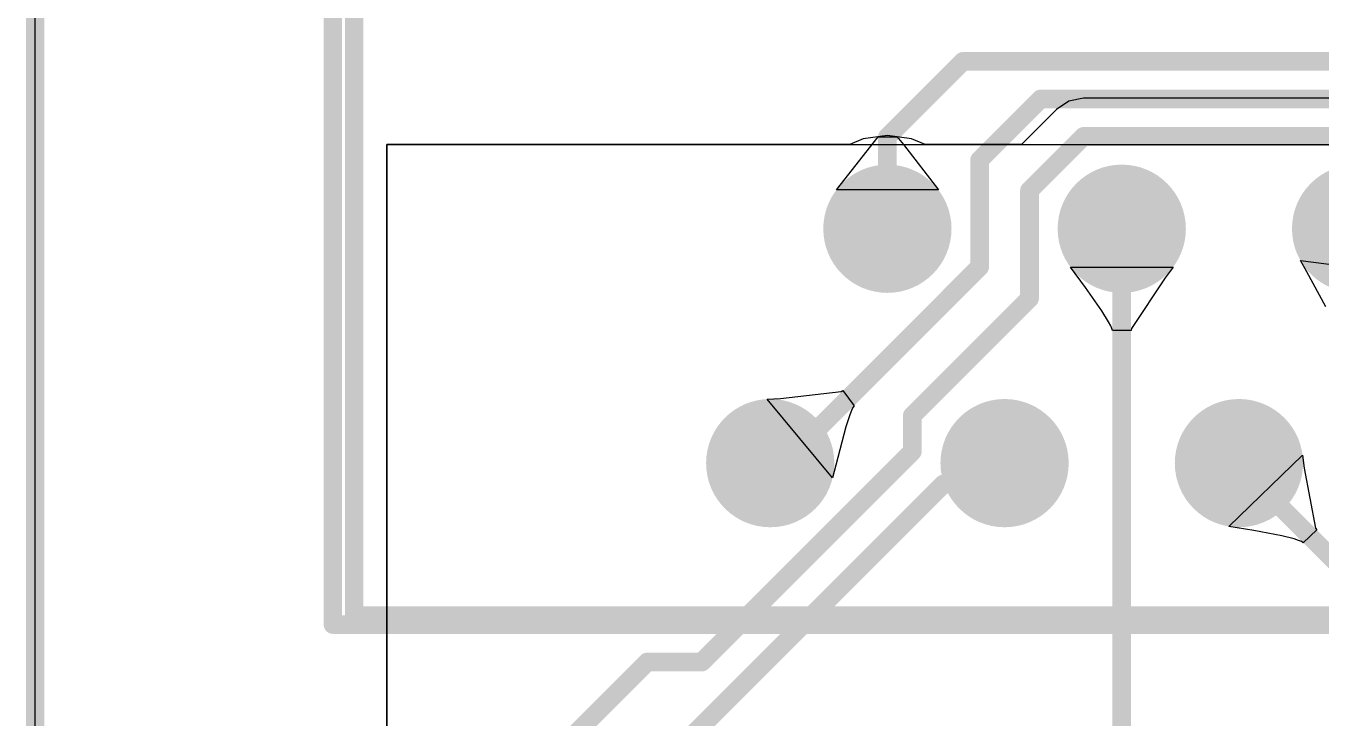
# Model space of a CAD drawing. Header units: inches. Extents: x -0.01 to 3.94, y -0.06 to 4.68.
# Drawn here: x -0.004 to 0.549, y 3.895 to 4.191 of the extents above; entities that cross this region are included whole.
import ezdxf

# ---------------------------------------------------------------- set-up
doc = ezdxf.new("R2010")
doc.units = ezdxf.units.IN
doc.header["$MEASUREMENT"] = 0
for name, color, linetype in [('Board outline', 6, 'Continuous'), ('Bottom Layer', 5, 'Continuous'), ('Bottom Solder', 6, 'Continuous'), ('Int1 -GND)', 16, 'Continuous'), ('Int2 -PWR)', 76, 'Continuous'), ('Multi-Layer', 9, 'Continuous'), ('Pad Holes', 156, 'Continuous'), ('Top Courtyard', 56, 'Continuous'), ('Top Layer', 1, 'Continuous'), ('Top Overlay', 2, 'Continuous'), ('Top Solder', 216, 'Continuous')]:
    doc.layers.add(name, color=color, linetype=linetype)

# ---------------------------------------------------------------- blocks, each defined once
blk = doc.blocks.new('03FA2727_72E9_446E_856D_3DD573B1EBDD_554')
at = {"layer": 'Bottom Layer'}
h = blk.add_hatch(color=5, dxfattribs=at)
edge = h.paths.add_edge_path()
edge.add_arc((-0.025, 0.30256), 0.02736, 0, 360)
h = blk.add_hatch(color=5, dxfattribs=at)
edge = h.paths.add_edge_path()
edge.add_arc((0.075, 0.30256), 0.02736, 0, 360)
h = blk.add_hatch(color=5, dxfattribs=at)
edge = h.paths.add_edge_path()
edge.add_arc((0.175, 0.30256), 0.02736, 0, 360)
h = blk.add_hatch(color=5, dxfattribs=at)
edge = h.paths.add_edge_path()
edge.add_arc((-0.075, 0.20256), 0.02736, 0, 360)
h = blk.add_hatch(color=5, dxfattribs=at)
edge = h.paths.add_edge_path()
edge.add_arc((0.025, 0.20256), 0.02736, 0, 360)
h = blk.add_hatch(color=5, dxfattribs=at)
edge = h.paths.add_edge_path()
edge.add_arc((0.125, 0.20256), 0.02736, 0, 360)
at = {"layer": 'Bottom Solder'}
h = blk.add_hatch(color=6, dxfattribs=at)
edge = h.paths.add_edge_path()
edge.add_arc((-0.025, 0.30256), 0.02736, 0, 360)
h = blk.add_hatch(color=6, dxfattribs=at)
edge = h.paths.add_edge_path()
edge.add_arc((0.075, 0.30256), 0.02736, 0, 360)
h = blk.add_hatch(color=6, dxfattribs=at)
edge = h.paths.add_edge_path()
edge.add_arc((0.175, 0.30256), 0.02736, 0, 360)
h = blk.add_hatch(color=6, dxfattribs=at)
edge = h.paths.add_edge_path()
edge.add_arc((-0.075, 0.20256), 0.02736, 0, 360)
h = blk.add_hatch(color=6, dxfattribs=at)
edge = h.paths.add_edge_path()
edge.add_arc((0.025, 0.20256), 0.02736, 0, 360)
h = blk.add_hatch(color=6, dxfattribs=at)
edge = h.paths.add_edge_path()
edge.add_arc((0.125, 0.20256), 0.02736, 0, 360)
at = {"layer": 'Int1 -GND)'}
h = blk.add_hatch(color=7, dxfattribs=at)
edge = h.paths.add_edge_path()
edge.add_arc((-0.025, 0.30256), 0.02736, 0, 360)
h = blk.add_hatch(color=7, dxfattribs=at)
edge = h.paths.add_edge_path()
edge.add_arc((0.075, 0.30256), 0.02736, 0, 360)
h = blk.add_hatch(color=7, dxfattribs=at)
edge = h.paths.add_edge_path()
edge.add_arc((0.175, 0.30256), 0.02736, 0, 360)
h = blk.add_hatch(color=7, dxfattribs=at)
edge = h.paths.add_edge_path()
edge.add_arc((-0.075, 0.20256), 0.02736, 0, 360)
h = blk.add_hatch(color=7, dxfattribs=at)
edge = h.paths.add_edge_path()
edge.add_arc((0.025, 0.20256), 0.02736, 0, 360)
h = blk.add_hatch(color=7, dxfattribs=at)
edge = h.paths.add_edge_path()
edge.add_arc((0.125, 0.20256), 0.02736, 0, 360)
at = {"layer": 'Int2 -PWR)'}
h = blk.add_hatch(color=7, dxfattribs=at)
edge = h.paths.add_edge_path()
edge.add_arc((-0.025, 0.30256), 0.02736, 0, 360)
h = blk.add_hatch(color=7, dxfattribs=at)
edge = h.paths.add_edge_path()
edge.add_arc((0.075, 0.30256), 0.02736, 0, 360)
h = blk.add_hatch(color=7, dxfattribs=at)
edge = h.paths.add_edge_path()
edge.add_arc((0.175, 0.30256), 0.02736, 0, 360)
h = blk.add_hatch(color=7, dxfattribs=at)
edge = h.paths.add_edge_path()
edge.add_arc((-0.075, 0.20256), 0.02736, 0, 360)
h = blk.add_hatch(color=7, dxfattribs=at)
edge = h.paths.add_edge_path()
edge.add_arc((0.025, 0.20256), 0.02736, 0, 360)
h = blk.add_hatch(color=7, dxfattribs=at)
edge = h.paths.add_edge_path()
edge.add_arc((0.125, 0.20256), 0.02736, 0, 360)
at = {"layer": 'Multi-Layer'}
h = blk.add_hatch(color=9, dxfattribs=at)
edge = h.paths.add_edge_path()
edge.add_arc((-0.025, 0.30256), 0.02736, 0, 360)
h = blk.add_hatch(color=9, dxfattribs=at)
edge = h.paths.add_edge_path()
edge.add_arc((0.075, 0.30256), 0.02736, 0, 360)
h = blk.add_hatch(color=9, dxfattribs=at)
edge = h.paths.add_edge_path()
edge.add_arc((0.175, 0.30256), 0.02736, 0, 360)
h = blk.add_hatch(color=9, dxfattribs=at)
edge = h.paths.add_edge_path()
edge.add_arc((-0.075, 0.20256), 0.02736, 0, 360)
h = blk.add_hatch(color=9, dxfattribs=at)
edge = h.paths.add_edge_path()
edge.add_arc((0.025, 0.20256), 0.02736, 0, 360)
h = blk.add_hatch(color=9, dxfattribs=at)
edge = h.paths.add_edge_path()
edge.add_arc((0.125, 0.20256), 0.02736, 0, 360)
at = {"layer": 'Pad Holes'}
h = blk.add_hatch(color=7, dxfattribs=at)
edge = h.paths.add_edge_path()
edge.add_arc((-0.025, 0.30256), 0.01752, 0, 360)
h = blk.add_hatch(color=7, dxfattribs=at)
edge = h.paths.add_edge_path()
edge.add_arc((0.075, 0.30256), 0.01752, 0, 360)
h = blk.add_hatch(color=7, dxfattribs=at)
edge = h.paths.add_edge_path()
edge.add_arc((0.175, 0.30256), 0.01752, 0, 360)
h = blk.add_hatch(color=7, dxfattribs=at)
edge = h.paths.add_edge_path()
edge.add_arc((-0.075, 0.20256), 0.01752, 0, 360)
h = blk.add_hatch(color=7, dxfattribs=at)
edge = h.paths.add_edge_path()
edge.add_arc((0.025, 0.20256), 0.01752, 0, 360)
h = blk.add_hatch(color=7, dxfattribs=at)
edge = h.paths.add_edge_path()
edge.add_arc((0.125, 0.20256), 0.01752, 0, 360)
at = {"layer": 'Top Layer'}
h = blk.add_hatch(color=1, dxfattribs=at)
edge = h.paths.add_edge_path()
edge.add_arc((-0.025, 0.30256), 0.02736, 0, 360)
h = blk.add_hatch(color=1, dxfattribs=at)
edge = h.paths.add_edge_path()
edge.add_arc((0.075, 0.30256), 0.02736, 0, 360)
h = blk.add_hatch(color=1, dxfattribs=at)
edge = h.paths.add_edge_path()
edge.add_arc((0.175, 0.30256), 0.02736, 0, 360)
h = blk.add_hatch(color=1, dxfattribs=at)
edge = h.paths.add_edge_path()
edge.add_arc((-0.075, 0.20256), 0.02736, 0, 360)
h = blk.add_hatch(color=1, dxfattribs=at)
edge = h.paths.add_edge_path()
edge.add_arc((0.025, 0.20256), 0.02736, 0, 360)
h = blk.add_hatch(color=1, dxfattribs=at)
edge = h.paths.add_edge_path()
edge.add_arc((0.125, 0.20256), 0.02736, 0, 360)
at = {"layer": 'Top Solder'}
h = blk.add_hatch(color=216, dxfattribs=at)
edge = h.paths.add_edge_path()
edge.add_arc((-0.025, 0.30256), 0.02736, 0, 360)
h = blk.add_hatch(color=216, dxfattribs=at)
edge = h.paths.add_edge_path()
edge.add_arc((0.075, 0.30256), 0.02736, 0, 360)
h = blk.add_hatch(color=216, dxfattribs=at)
edge = h.paths.add_edge_path()
edge.add_arc((0.175, 0.30256), 0.02736, 0, 360)
h = blk.add_hatch(color=216, dxfattribs=at)
edge = h.paths.add_edge_path()
edge.add_arc((-0.075, 0.20256), 0.02736, 0, 360)
h = blk.add_hatch(color=216, dxfattribs=at)
edge = h.paths.add_edge_path()
edge.add_arc((0.025, 0.20256), 0.02736, 0, 360)
h = blk.add_hatch(color=216, dxfattribs=at)
edge = h.paths.add_edge_path()
edge.add_arc((0.125, 0.20256), 0.02736, 0, 360)
at = {"layer": 'Top Courtyard'}
for points in [[(0.36161, 0.37146, 0.00787, 0.00787, 0), (-0.36161, 0.37146, 0.00787, 0.00787, 0)], [(0.36161, 0.37146, 0.00787, 0.00787, 0), (0.36161, -0.37146, 0.00787, 0.00787, 0)]]:
    blk.add_lwpolyline(points, format="xyseb", dxfattribs=at)
blk.add_lwpolyline([(0.35964, 0.37146, 0.00394, 0.00394, 1), (0.36358, 0.37146, 0.00394, 0.00394, 1)], format="xyseb", close=True, dxfattribs=at)
blk.add_lwpolyline([(0.35964, 0.37146, 0.00394, 0.00394, 1), (0.36358, 0.37146, 0.00394, 0.00394, 1)], format="xyseb", close=True, dxfattribs=at)
at = {"layer": 'Top Overlay'}
for points in [[(0.35256, 0.36752, 0.00787, 0.00787, 0), (-0.35256, 0.36752, 0.00787, 0.00787, 0)], [(0.35256, 0.36752, 0.00787, 0.00787, 0), (0.35256, -0.10512, 0.00787, 0.00787, 0)]]:
    blk.add_lwpolyline(points, format="xyseb", dxfattribs=at)
blk.add_lwpolyline([(0.35059, 0.36752, 0.00394, 0.00394, 1), (0.35453, 0.36752, 0.00394, 0.00394, 1)], format="xyseb", close=True, dxfattribs=at)
blk.add_lwpolyline([(0.35059, 0.36752, 0.00394, 0.00394, 1), (0.35453, 0.36752, 0.00394, 0.00394, 1)], format="xyseb", close=True, dxfattribs=at)

msp = doc.modelspace()

# ---------------------------------------------------------------- linework, layer by layer
at = {"layer": 'Board outline'}
msp.add_lwpolyline([(0, 0, 0.00787, 0.00787, 0), (0, 4.62598, 0.00787, 0.00787, 0)], format="xyseb", dxfattribs=at)
at = {"layer": 'Int1 -GND)'}
for p, q in [((0, 0), (0, 4.62598)), ((0.44111, 4.15849), (0.43582, 4.15495)), ((0.44736, 4.15973), (0.44111, 4.15849)), ((0.57997, 4.15973), (0.44736, 4.15973)), ((0.43582, 4.15495), (0.42087, 4.14)), ((0.34758, 4.14), (0.15, 4.14)), ((0.15, 4.14), (0.15, 3.786)), ((0.35339, 4.14241), (0.34758, 4.14)), ((0.36366, 4.14376), (0.35339, 4.14241)), ((0.37394, 4.14241), (0.36366, 4.14376)), ((0.37974, 4.14), (0.37394, 4.14241)), ((0.42087, 4.14), (0.37974, 4.14))]:
    msp.add_line(p, q, dxfattribs=at)
at = {"layer": 'Int2 -PWR)'}
for p, q in [((0, 0), (0, 4.62598)), ((0.44111, 4.15849), (0.43582, 4.15495)), ((0.44736, 4.15973), (0.44111, 4.15849)), ((0.57997, 4.15973), (0.44736, 4.15973)), ((0.43582, 4.15495), (0.42087, 4.14)), ((0.34758, 4.14), (0.15, 4.14)), ((0.15, 4.14), (0.15, 3.786)), ((0.35339, 4.14241), (0.34758, 4.14)), ((0.36366, 4.14376), (0.35339, 4.14241)), ((0.37394, 4.14241), (0.36366, 4.14376)), ((0.37974, 4.14), (0.37394, 4.14241)), ((0.42087, 4.14), (0.37974, 4.14))]:
    msp.add_line(p, q, dxfattribs=at)
at = {"layer": 'Multi-Layer'}
for p, q in [((0.15, 3.68), (0.15, 4.14)), ((0.15, 4.14), (0.82, 4.14))]:
    msp.add_line(p, q, dxfattribs=at)
for points in [[(0.4243, 4.12036, 0.008, 0.008, 0), (0.44736, 4.14342, 0.008, 0.008, 0)], [(0.44736, 4.14342, 0.008, 0.008, 0), (0.57997, 4.14342, 0.008, 0.008, 0)], [(0.4243, 4.0743, 0.008, 0.008, 0), (0.4243, 4.12036, 0.008, 0.008, 0)], [(0.3743, 4.0243, 0.008, 0.008, 0), (0.4243, 4.0743, 0.008, 0.008, 0)], [(0.3743, 4.00903, 0.008, 0.008, 0), (0.3743, 4.0243, 0.008, 0.008, 0)], [(0.28446, 3.91919, 0.008, 0.008, 0), (0.3743, 4.00903, 0.008, 0.008, 0)], [(0.17568, 3.83367, 0.008, 0.008, 0), (0.2612, 3.91919, 0.008, 0.008, 0)], [(0.2612, 3.91919, 0.008, 0.008, 0), (0.28446, 3.91919, 0.008, 0.008, 0)]]:
    msp.add_lwpolyline(points, format="xyseb", dxfattribs=at)
for points in [[(0.44536, 4.14342, 0.004, 0.004, 1), (0.44936, 4.14342, 0.004, 0.004, 1)], [(0.44536, 4.14342, 0.004, 0.004, 1), (0.44936, 4.14342, 0.004, 0.004, 1)], [(0.4223, 4.12036, 0.004, 0.004, 1), (0.4263, 4.12036, 0.004, 0.004, 1)], [(0.4223, 4.12036, 0.004, 0.004, 1), (0.4263, 4.12036, 0.004, 0.004, 1)], [(0.4223, 4.0743, 0.004, 0.004, 1), (0.4263, 4.0743, 0.004, 0.004, 1)], [(0.4223, 4.0743, 0.004, 0.004, 1), (0.4263, 4.0743, 0.004, 0.004, 1)], [(0.3723, 4.0243, 0.004, 0.004, 1), (0.3763, 4.0243, 0.004, 0.004, 1)], [(0.3723, 4.0243, 0.004, 0.004, 1), (0.3763, 4.0243, 0.004, 0.004, 1)], [(0.3723, 4.00903, 0.004, 0.004, 1), (0.3763, 4.00903, 0.004, 0.004, 1)], [(0.3723, 4.00903, 0.004, 0.004, 1), (0.3763, 4.00903, 0.004, 0.004, 1)], [(0.2592, 3.91919, 0.004, 0.004, 1), (0.2632, 3.91919, 0.004, 0.004, 1)], [(0.2592, 3.91919, 0.004, 0.004, 1), (0.2632, 3.91919, 0.004, 0.004, 1)], [(0.28246, 3.91919, 0.004, 0.004, 1), (0.28646, 3.91919, 0.004, 0.004, 1)], [(0.28246, 3.91919, 0.004, 0.004, 1), (0.28646, 3.91919, 0.004, 0.004, 1)]]:
    msp.add_lwpolyline(points, format="xyseb", close=True, dxfattribs=at)
at = {"layer": 'Top Layer'}
for p, q in [((0.34192, 4.12067), (0.35966, 4.14319)), ((0.35966, 4.14319), (0.36766, 4.14319)), ((0.36766, 4.14319), (0.36784, 4.14309)), ((0.36784, 4.14309), (0.36837, 4.14251)), ((0.36837, 4.14251), (0.3705, 4.13992)), ((0.3705, 4.13992), (0.38541, 4.12067)), ((0.38541, 4.12067), (0.34192, 4.12067)), ((0.54266, 4.08565), (0.53993, 4.09044)), ((0.53993, 4.09044), (0.58335, 4.08505)), ((0.44822, 4.07892), (0.44178, 4.08763)), ((0.44178, 4.08763), (0.48554, 4.08763)), ((0.48554, 4.08763), (0.48214, 4.08307)), ((0.55071, 4.07079), (0.54266, 4.08565)), ((0.45519, 4.06896), (0.44822, 4.07892)), ((0.48214, 4.08307), (0.46784, 4.06143)), ((0.45805, 4.06437), (0.45519, 4.06896)), ((0.45895, 4.06269), (0.45805, 4.06437)), ((0.45948, 4.06143), (0.45895, 4.06269)), ((0.45966, 4.06057), (0.45948, 4.06143)), ((0.46766, 4.06057), (0.45966, 4.06057)), ((0.46784, 4.06143), (0.46766, 4.06057)), ((0.31807, 4.03169), (0.34392, 4.03459)), ((0.34392, 4.03459), (0.34462, 4.03501)), ((0.34462, 4.03501), (0.34943, 4.0285)), ((0.31231, 4.03139), (0.31807, 4.03169)), ((0.34028, 3.99774), (0.31231, 4.03139)), ((0.34759, 4.02472), (0.34594, 4.0196)), ((0.34829, 4.0265), (0.34759, 4.02472)), ((0.34891, 4.02776), (0.34829, 4.0265)), ((0.34943, 4.0285), (0.34891, 4.02776)), ((0.34594, 4.0196), (0.34159, 4.00315)), ((0.50941, 3.97703), (0.54081, 4.00751)), ((0.54081, 4.00751), (0.54154, 4.00185)), ((0.34159, 4.00315), (0.34028, 3.99774)), ((0.54154, 4.00185), (0.54637, 3.97634)), ((0.52006, 3.97527), (0.50941, 3.97703)), ((0.53198, 3.97298), (0.52006, 3.97527)), ((0.54684, 3.97561), (0.54105, 3.97009)), ((0.54637, 3.97634), (0.54684, 3.97561)), ((0.53723, 3.97169), (0.53198, 3.97298)), ((0.53904, 3.97111), (0.53723, 3.97169)), ((0.54031, 3.97058), (0.53904, 3.97111)), ((0.54105, 3.97009), (0.54031, 3.97058))]:
    msp.add_line(p, q, dxfattribs=at)
for points in [[(0.36366, 4.14319, 0.008, 0.008, 0), (0.39589, 4.17542, 0.008, 0.008, 0)], [(0.39589, 4.17542, 0.008, 0.008, 0), (0.81892, 4.17542, 0.008, 0.008, 0)], [(0.40302, 4.13334, 0.008, 0.008, 0), (0.4291, 4.15942, 0.008, 0.008, 0)], [(0.4291, 4.15942, 0.008, 0.008, 0), (0.81229, 4.15942, 0.008, 0.008, 0)], [(0.36366, 4.10406, 0.008, 0.008, 0), (0.36366, 4.14319, 0.008, 0.008, 0)], [(0.40302, 4.08775, 0.008, 0.008, 0), (0.40302, 4.13334, 0.008, 0.008, 0)], [(0.46366, 3.82128, 0.008, 0.008, 0), (0.46366, 4.10406, 0.008, 0.008, 0)], [(0.31933, 4.00406, 0.008, 0.008, 0), (0.40302, 4.08775, 0.008, 0.008, 0)], [(0.31366, 4.00406, 0.008, 0.008, 0), (0.31933, 4.00406, 0.008, 0.008, 0)], [(0.40472, 3.99512, 0.008, 0.008, 0), (0.41366, 4.00406, 0.008, 0.008, 0)], [(0.51366, 4.00314, 0.008, 0.008, 0), (0.51366, 4.00406, 0.008, 0.008, 0)], [(0.51366, 4.00314, 0.008, 0.008, 0), (0.6688, 3.848, 0.008, 0.008, 0)], [(0.20238, 3.80994, 0.008, 0.008, 0), (0.38756, 3.99512, 0.008, 0.008, 0)], [(0.38756, 3.99512, 0.008, 0.008, 0), (0.40472, 3.99512, 0.008, 0.008, 0)]]:
    msp.add_lwpolyline(points, format="xyseb", dxfattribs=at)
for points in [[(0.39389, 4.17542, 0.004, 0.004, 1), (0.39789, 4.17542, 0.004, 0.004, 1)], [(0.39389, 4.17542, 0.004, 0.004, 1), (0.39789, 4.17542, 0.004, 0.004, 1)], [(0.4271, 4.15942, 0.004, 0.004, 1), (0.4311, 4.15942, 0.004, 0.004, 1)], [(0.4271, 4.15942, 0.004, 0.004, 1), (0.4311, 4.15942, 0.004, 0.004, 1)], [(0.36166, 4.14319, 0.004, 0.004, 1), (0.36566, 4.14319, 0.004, 0.004, 1)], [(0.36166, 4.14319, 0.004, 0.004, 1), (0.36566, 4.14319, 0.004, 0.004, 1)], [(0.40102, 4.13334, 0.004, 0.004, 1), (0.40502, 4.13334, 0.004, 0.004, 1)], [(0.40102, 4.13334, 0.004, 0.004, 1), (0.40502, 4.13334, 0.004, 0.004, 1)], [(0.36166, 4.10406, 0.004, 0.004, 1), (0.36566, 4.10406, 0.004, 0.004, 1)], [(0.46166, 4.10406, 0.004, 0.004, 1), (0.46566, 4.10406, 0.004, 0.004, 1)], [(0.40102, 4.08775, 0.004, 0.004, 1), (0.40502, 4.08775, 0.004, 0.004, 1)], [(0.40102, 4.08775, 0.004, 0.004, 1), (0.40502, 4.08775, 0.004, 0.004, 1)], [(0.31166, 4.00406, 0.004, 0.004, 1), (0.31566, 4.00406, 0.004, 0.004, 1)], [(0.31733, 4.00406, 0.004, 0.004, 1), (0.32133, 4.00406, 0.004, 0.004, 1)], [(0.31733, 4.00406, 0.004, 0.004, 1), (0.32133, 4.00406, 0.004, 0.004, 1)], [(0.41166, 4.00406, 0.004, 0.004, 1), (0.41566, 4.00406, 0.004, 0.004, 1)], [(0.51166, 4.00406, 0.004, 0.004, 1), (0.51566, 4.00406, 0.004, 0.004, 1)], [(0.51166, 4.00314, 0.004, 0.004, 1), (0.51566, 4.00314, 0.004, 0.004, 1)], [(0.51166, 4.00314, 0.004, 0.004, 1), (0.51566, 4.00314, 0.004, 0.004, 1)], [(0.38556, 3.99512, 0.004, 0.004, 1), (0.38956, 3.99512, 0.004, 0.004, 1)], [(0.38556, 3.99512, 0.004, 0.004, 1), (0.38956, 3.99512, 0.004, 0.004, 1)], [(0.40272, 3.99512, 0.004, 0.004, 1), (0.40672, 3.99512, 0.004, 0.004, 1)], [(0.40272, 3.99512, 0.004, 0.004, 1), (0.40672, 3.99512, 0.004, 0.004, 1)]]:
    msp.add_lwpolyline(points, format="xyseb", close=True, dxfattribs=at)

# ---------------------------------------------------------------- block references
at = {"rotation": 180}
msp.add_blockref('03FA2727_72E9_446E_856D_3DD573B1EBDD_554', (0.48866, 4.30661), dxfattribs=at)

doc.saveas('drawing.dxf')
